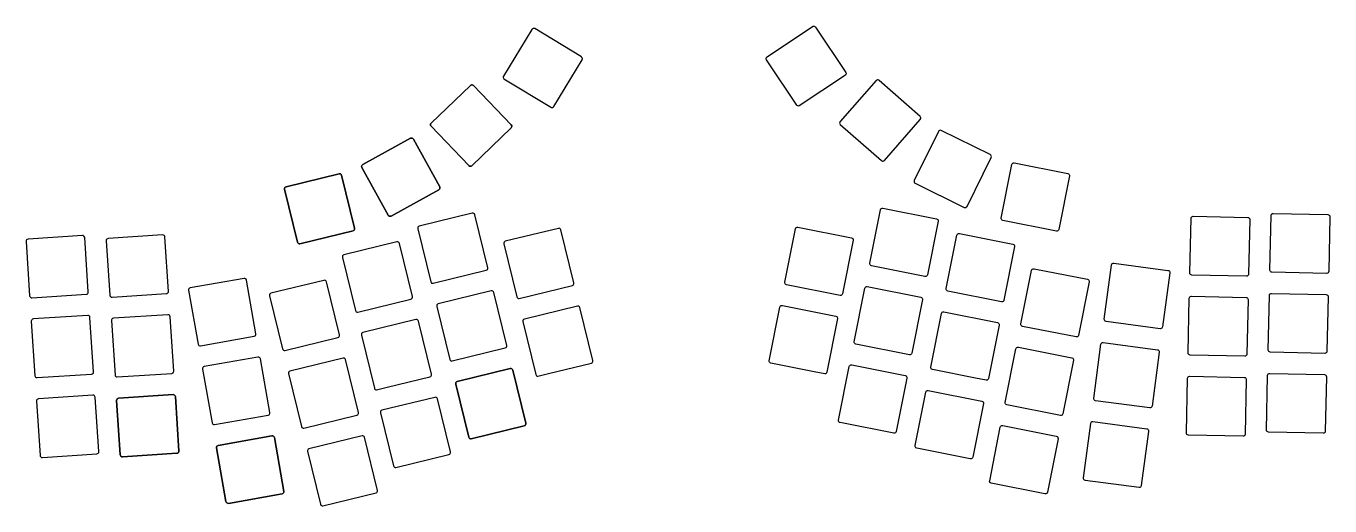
# Model space of a CAD drawing. Header units: millimetres. Extents: x -329 to -18, y 376 to 490.
import ezdxf

# ---------------------------------------------------------------- set-up
doc = ezdxf.new("R2010")
doc.units = ezdxf.units.MM
doc.layers.get('0').update_dxf_attribs({"linetype": 'CONTINUOUS'})

msp = doc.modelspace()

# ---------------------------------------------------------------- linework, layer by layer
for points in [[(-196.3, 482.26, 0.375735), (-196.41, 482.91), (-196.47, 482.95), (-207.58, 489.7, 0.414214), (-208.27, 489.53), (-215.01, 478.41, 0.37335), (-214.9, 477.77), (-203.59, 470.93, 0.329829), (-203.04, 471.15)], [(-196.3, 482.26, 0.375735), (-196.41, 482.91), (-196.47, 482.95), (-207.58, 489.7, 0.414214), (-208.27, 489.53), (-215.01, 478.41, 0.37335), (-214.9, 477.77), (-203.59, 470.93, 0.329829), (-203.04, 471.15)], [(-133.62, 478.63), (-144.61, 471.3, -0.329829), (-145.17, 471.5), (-152.4, 482.31, -0.375735), (-152.31, 482.97), (-152.26, 483.01), (-141.45, 490.23, -0.414214), (-140.76, 490.09), (-133.53, 479.28, -0.37335)], [(-213.19, 466.06), (-222.58, 457.07), (-222.69, 456.98, -0.333546), (-223.28, 457.08), (-232.27, 466.47, -0.414214), (-232.26, 467.18), (-222.87, 476.17), (-222.79, 476.23, -0.359275), (-222.16, 476.15), (-213.17, 466.76, -0.414214)], [(-222.58, 457.07), (-213.19, 466.06, 0.414214), (-213.17, 466.76), (-222.16, 476.15, 0.359275), (-222.79, 476.23), (-222.87, 476.17), (-232.26, 467.18, 0.414214), (-232.27, 466.47), (-223.28, 457.08, 0.333546), (-222.69, 456.98)], [(-125.66, 477.44, 0.359275), (-126.29, 477.33), (-134.86, 467.56, 0.414214), (-134.82, 466.86), (-125.04, 458.28), (-124.93, 458.21, 0.333546), (-124.34, 458.33), (-115.77, 468.1, 0.414214), (-115.81, 468.81), (-125.59, 477.38)], [(-241.8, 445.08), (-241.92, 445.03, -0.339454), (-242.48, 445.27), (-248.73, 456.67, -0.414214), (-248.53, 457.35), (-237.13, 463.6, -0.414214), (-236.45, 463.41), (-230.2, 452.01, -0.414214), (-230.4, 451.33)], [(-241.92, 445.03), (-241.8, 445.08), (-230.4, 451.33, 0.414214), (-230.2, 452.01), (-236.45, 463.41, 0.414214), (-237.13, 463.6), (-248.53, 457.35, 0.414214), (-248.73, 456.67), (-242.48, 445.27, 0.339454)], [(-98.9, 459.03, 0.414214), (-99.13, 459.7), (-110.79, 465.45, 0.414214), (-111.46, 465.22), (-117.2, 453.56, 0.414214), (-116.98, 452.89), (-105.32, 447.14), (-105.19, 447.1, 0.339454), (-104.65, 447.37)], [(-80.26, 454.63), (-82.79, 441.88, -0.414214), (-83.38, 441.49), (-96.13, 444.03), (-96.26, 444.07, -0.339454), (-96.52, 444.61), (-93.99, 457.36, -0.414214), (-93.4, 457.76), (-80.65, 455.22, -0.414214)], [(-250.72, 441.61), (-250.84, 441.56), (-263.47, 438.47, -0.414214), (-264.07, 438.84), (-267.16, 451.47, -0.414214), (-266.79, 452.07), (-254.17, 455.16, -0.414214), (-253.56, 454.79), (-250.47, 442.17, -0.339454)], [(-250.84, 441.56), (-250.72, 441.61, 0.339454), (-250.47, 442.17), (-253.56, 454.79, 0.414214), (-254.17, 455.16), (-266.79, 452.07, 0.414214), (-267.16, 451.47), (-264.07, 438.84, 0.414214), (-263.47, 438.47)], [(-221.84, 445.39, 0.414214), (-222.45, 445.76), (-235.08, 442.67, 0.414214), (-235.44, 442.07), (-232.35, 429.44, 0.414214), (-231.75, 429.07), (-219.12, 432.16, 0.414214), (-218.75, 432.77)], [(-221.84, 445.39, 0.414214), (-222.45, 445.76), (-235.08, 442.67, 0.414214), (-235.44, 442.07), (-232.35, 429.44, 0.414214), (-231.75, 429.07), (-219.12, 432.16, 0.414214), (-218.75, 432.77)], [(-114.66, 430.72), (-127.41, 433.25, -0.414214), (-127.8, 433.84), (-125.27, 446.59, -0.414214), (-124.68, 446.98), (-111.93, 444.45, -0.414214), (-111.54, 443.86), (-114.07, 431.11, -0.414214)], [(-38.11, 430.75), (-51.11, 431.03, -0.414214), (-51.6, 431.54), (-51.31, 444.54, -0.414214), (-50.8, 445.03), (-37.81, 444.74, -0.414214), (-37.32, 444.23), (-37.6, 431.24, -0.414214)], [(-19.04, 431.43), (-32.04, 431.71, -0.414214), (-32.53, 432.22), (-32.24, 445.22, -0.312629), (-31.91, 445.68), (-31.73, 445.71), (-18.74, 445.43, -0.414214), (-18.25, 444.92), (-18.53, 431.92, -0.414214)], [(-198.62, 428.55, 0.414214), (-198.26, 429.15), (-201.35, 441.78, 0.414214), (-201.95, 442.15), (-214.58, 439.06, 0.414214), (-214.95, 438.45), (-211.86, 425.83, 0.414214), (-211.25, 425.46)], [(-198.62, 428.55, 0.414214), (-198.26, 429.15), (-201.35, 441.78, 0.414214), (-201.95, 442.15), (-214.58, 439.06, 0.414214), (-214.95, 438.45), (-211.86, 425.83, 0.414214), (-211.25, 425.46)], [(-131.76, 439.34), (-134.29, 426.59, -0.414214), (-134.88, 426.19), (-147.63, 428.73, -0.414214), (-148.02, 429.32), (-145.49, 442.07, -0.414214), (-144.9, 442.46), (-132.15, 439.92, -0.414214)], [(-96.44, 424.66), (-109.19, 427.2, -0.414214), (-109.58, 427.79), (-107.05, 440.54, -0.414214), (-106.46, 440.93), (-93.71, 438.4, -0.414214), (-93.32, 437.81), (-95.85, 425.06, -0.414214)], [(-314.72, 439.97, 0.312629), (-315.07, 440.41), (-315.25, 440.43), (-328.22, 439.58, 0.414214), (-328.69, 439.05), (-327.84, 426.08, 0.414214), (-327.31, 425.61), (-314.33, 426.46, 0.414214), (-313.87, 427)], [(-314.72, 439.97, 0.312629), (-315.07, 440.41), (-315.25, 440.43), (-328.22, 439.58, 0.414214), (-328.69, 439.05), (-327.84, 426.08, 0.414214), (-327.31, 425.61), (-314.33, 426.46, 0.414214), (-313.87, 427)], [(-295.64, 440.12, 0.414214), (-296.17, 440.58), (-309.14, 439.73, 0.414214), (-309.61, 439.2), (-308.76, 426.23, 0.414214), (-308.23, 425.76), (-295.25, 426.61, 0.414214), (-294.79, 427.15)], [(-295.64, 440.12, 0.414214), (-296.17, 440.58), (-309.14, 439.73, 0.414214), (-309.61, 439.2), (-308.76, 426.23, 0.414214), (-308.23, 425.76), (-295.25, 426.61, 0.414214), (-294.79, 427.15)], [(-239.78, 438.55, 0.414214), (-240.39, 438.92), (-253.01, 435.83, 0.414214), (-253.38, 435.23), (-250.29, 422.6, 0.414214), (-249.69, 422.23), (-237.06, 425.32, 0.414214), (-236.69, 425.93)], [(-239.78, 438.55, 0.414214), (-240.39, 438.92), (-253.01, 435.83, 0.414214), (-253.38, 435.23), (-250.29, 422.6, 0.414214), (-249.69, 422.23), (-237.06, 425.32, 0.414214), (-236.69, 425.93)], [(-78.69, 416.28), (-91.44, 418.81, -0.414214), (-91.83, 419.4), (-89.29, 432.15, -0.414214), (-88.7, 432.54), (-75.95, 430.01, -0.414214), (-75.56, 429.42), (-78.1, 416.67, -0.414214)], [(-58.65, 418.26), (-71.54, 419.97, -0.414214), (-71.97, 420.53), (-70.26, 433.42, -0.414214), (-69.7, 433.85), (-56.81, 432.14, -0.414214), (-56.38, 431.58), (-58.09, 418.69, -0.414214)], [(-276.22, 429.84, 0.414214), (-276.8, 430.24), (-289.6, 427.97, 0.414214), (-290, 427.39), (-287.74, 414.59, 0.414214), (-287.16, 414.19), (-274.36, 416.46, 0.414214), (-273.95, 417.04)], [(-276.22, 429.84, 0.414214), (-276.8, 430.24), (-289.6, 427.97, 0.414214), (-290, 427.39), (-287.74, 414.59, 0.414214), (-287.16, 414.19), (-274.36, 416.46, 0.414214), (-273.95, 417.04)], [(-257.15, 429.4, 0.414214), (-257.76, 429.77), (-270.39, 426.68, 0.414214), (-270.75, 426.07), (-267.66, 413.44, 0.414214), (-267.06, 413.08), (-254.43, 416.17, 0.414214), (-254.06, 416.77)], [(-257.15, 429.4, 0.414214), (-257.76, 429.77), (-270.39, 426.68, 0.414214), (-270.75, 426.07), (-267.66, 413.44, 0.414214), (-267.06, 413.08), (-254.43, 416.17, 0.414214), (-254.06, 416.77)], [(-214.59, 413.66, 0.414214), (-214.23, 414.26), (-217.32, 426.89, 0.414214), (-217.92, 427.26), (-230.55, 424.17, 0.414214), (-230.91, 423.56), (-227.82, 410.93, 0.414214), (-227.22, 410.57)], [(-214.59, 413.66, 0.414214), (-214.23, 414.26), (-217.32, 426.89, 0.414214), (-217.92, 427.26), (-230.55, 424.17, 0.414214), (-230.91, 423.56), (-227.82, 410.93, 0.414214), (-227.22, 410.57)], [(-115.25, 425.18), (-117.79, 412.42, -0.414214), (-118.38, 412.03), (-131.13, 414.57, -0.414214), (-131.52, 415.16), (-128.98, 427.91, -0.414214), (-128.4, 428.3), (-115.64, 425.76, -0.414214)], [(-38.53, 411.7), (-51.52, 411.99, -0.414214), (-52.01, 412.5), (-51.73, 425.49, -0.414214), (-51.22, 425.98), (-38.22, 425.7, -0.414214), (-37.73, 425.19), (-38.02, 412.19, -0.414214)], [(-19.46, 412.38), (-32.45, 412.67, -0.414214), (-32.94, 413.18), (-32.66, 426.17, -0.414214), (-32.15, 426.66), (-19.15, 426.38, -0.414214), (-18.66, 425.87), (-18.95, 412.87, -0.414214)], [(-196.82, 423.28, 0.414214), (-197.42, 423.64), (-210.05, 420.55, 0.414214), (-210.42, 419.95), (-207.33, 407.32, 0.357003), (-206.82, 406.94), (-204.31, 407.55), (-194.1, 410.04, 0.414214), (-193.73, 410.65)], [(-196.82, 423.28, 0.414214), (-197.42, 423.64), (-210.05, 420.55, 0.414214), (-210.42, 419.95), (-207.33, 407.32, 0.357003), (-206.82, 406.94), (-204.31, 407.55), (-194.1, 410.04, 0.414214), (-193.73, 410.65)], [(-151.74, 410.63), (-149.2, 423.38, -0.361389), (-148.71, 423.79), (-148.62, 423.78), (-135.87, 421.24, -0.414214), (-135.47, 420.65), (-138.01, 407.9, -0.357003), (-138.5, 407.5), (-141.04, 407.99), (-151.35, 410.05, -0.414214)], [(-102.6, 406.47), (-112.91, 408.52, -0.414214), (-113.3, 409.1), (-110.76, 421.85, -0.414214), (-110.18, 422.25), (-97.43, 419.71, -0.414214), (-97.03, 419.12), (-99.57, 406.37, -0.357003), (-100.06, 405.97)], [(-313.47, 420.96, 0.414214), (-314, 421.42), (-326.98, 420.57, 0.414214), (-327.44, 420.04), (-326.59, 407.07, 0.414214), (-326.06, 406.6), (-313.09, 407.45, 0.414214), (-312.62, 407.99)], [(-313.47, 420.96, 0.414214), (-314, 421.42), (-326.98, 420.57, 0.414214), (-327.44, 420.04), (-326.59, 407.07, 0.414214), (-326.06, 406.6), (-313.09, 407.45, 0.414214), (-312.62, 407.99)], [(-294.39, 421.11, 0.414214), (-294.92, 421.58), (-307.89, 420.73, 0.414214), (-308.36, 420.19), (-307.51, 407.22, 0.414214), (-306.98, 406.76), (-294.01, 407.61, 0.414214), (-293.54, 408.14)], [(-294.39, 421.11, 0.414214), (-294.92, 421.58), (-307.89, 420.73, 0.414214), (-308.36, 420.19), (-307.51, 407.22, 0.414214), (-306.98, 406.76), (-294.01, 407.61, 0.414214), (-293.54, 408.14)], [(-235.25, 420.05, 0.414214), (-235.86, 420.42), (-248.49, 417.33, 0.414214), (-248.85, 416.72), (-245.76, 404.09, 0.357003), (-245.26, 403.71), (-242.74, 404.32), (-232.53, 406.82, 0.414214), (-232.16, 407.42)], [(-235.25, 420.05, 0.414214), (-235.86, 420.42), (-248.49, 417.33, 0.414214), (-248.85, 416.72), (-245.76, 404.09, 0.357003), (-245.26, 403.71), (-242.74, 404.32), (-232.53, 406.82, 0.414214), (-232.16, 407.42)], [(-95.54, 400.72), (-93.01, 413.47, -0.414214), (-92.42, 413.86), (-79.67, 411.32, -0.414214), (-79.28, 410.74), (-81.81, 397.99, -0.414214), (-82.4, 397.59), (-95.15, 400.13, -0.414214)], [(-61.16, 399.38), (-74.04, 401.09, -0.414214), (-74.47, 401.65), (-72.77, 414.54, -0.414214), (-72.2, 414.97), (-59.32, 413.26, -0.414214), (-58.89, 412.7), (-60.6, 399.81, -0.414214)], [(-272.9, 411.08, 0.414214), (-273.47, 411.48), (-286.28, 409.22, 0.414214), (-286.68, 408.64), (-284.41, 395.84, 0.414214), (-283.83, 395.43), (-271.03, 397.7, 0.414214), (-270.63, 398.28)], [(-272.9, 411.08, 0.414214), (-273.47, 411.48), (-286.28, 409.22, 0.414214), (-286.68, 408.64), (-284.41, 395.84, 0.414214), (-283.83, 395.43), (-271.03, 397.7, 0.414214), (-270.63, 398.28)], [(-252.63, 410.89, 0.414214), (-253.23, 411.26), (-265.86, 408.17, 0.414214), (-266.22, 407.57), (-263.13, 394.94, 0.414214), (-262.53, 394.57), (-249.9, 397.66, 0.414214), (-249.54, 398.27)], [(-252.63, 410.89, 0.414214), (-253.23, 411.26), (-265.86, 408.17, 0.414214), (-266.22, 407.57), (-263.13, 394.94, 0.414214), (-262.53, 394.57), (-249.9, 397.66, 0.414214), (-249.54, 398.27)], [(-212.79, 408.39), (-209.7, 395.76, -0.414214), (-210.06, 395.15), (-222.69, 392.06, -0.414214), (-223.3, 392.43), (-226.39, 405.06, -0.414214), (-226.02, 405.66), (-213.39, 408.75, -0.414214)], [(-209.7, 395.76), (-212.79, 408.39, 0.414214), (-213.39, 408.75), (-226.02, 405.66, 0.414214), (-226.39, 405.06), (-223.3, 392.43, 0.414214), (-222.69, 392.06), (-210.06, 395.15, 0.414214)], [(-135.24, 396.47), (-132.7, 409.22, -0.414214), (-132.11, 409.62), (-119.36, 407.08, -0.414214), (-118.97, 406.49), (-121.5, 393.74, -0.414214), (-122.09, 393.35), (-134.84, 395.88, -0.414214)], [(-38.94, 392.66), (-51.94, 392.94, -0.414214), (-52.43, 393.45), (-52.14, 406.45, -0.414214), (-51.63, 406.94), (-38.64, 406.65, -0.414214), (-38.15, 406.14), (-38.43, 393.15, -0.312629), (-38.77, 392.68)], [(-19.87, 393.34), (-32.87, 393.62, -0.414214), (-33.36, 394.13), (-33.07, 407.13, -0.414214), (-32.56, 407.62), (-19.57, 407.33, -0.414214), (-19.08, 406.82), (-19.36, 393.83, -0.414214)], [(-325.35, 388.06, 0.414214), (-324.81, 387.59), (-311.84, 388.45, 0.414214), (-311.38, 388.98), (-312.23, 401.95, 0.414214), (-312.76, 402.42), (-325.73, 401.56, 0.414214), (-326.2, 401.03)], [(-325.35, 388.06, 0.414214), (-324.81, 387.59), (-311.84, 388.45, 0.414214), (-311.38, 388.98), (-312.23, 401.95, 0.414214), (-312.76, 402.42), (-325.73, 401.56, 0.414214), (-326.2, 401.03)], [(-305.73, 387.75), (-305.91, 387.77, -0.312629), (-306.26, 388.21), (-307.12, 401.18, -0.414214), (-306.65, 401.72), (-293.68, 402.57, -0.414214), (-293.15, 402.1), (-292.29, 389.13, -0.414214), (-292.76, 388.6)], [(-305.91, 387.77), (-305.73, 387.75), (-292.76, 388.6, 0.414214), (-292.29, 389.13), (-293.15, 402.1, 0.414214), (-293.68, 402.57), (-306.65, 401.72, 0.414214), (-307.12, 401.18), (-306.26, 388.21, 0.312629)], [(-230.73, 401.54, 0.414214), (-231.33, 401.91), (-243.96, 398.82, 0.414214), (-244.32, 398.22), (-241.23, 385.59, 0.414214), (-240.63, 385.22), (-228, 388.31, 0.414214), (-227.64, 388.92)], [(-230.73, 401.54, 0.414214), (-231.33, 401.91), (-243.96, 398.82, 0.414214), (-244.32, 398.22), (-241.23, 385.59, 0.414214), (-240.63, 385.22), (-228, 388.31, 0.414214), (-227.64, 388.92)], [(-103.87, 387.3), (-116.62, 389.83, -0.414214), (-117.02, 390.42), (-114.48, 403.17, -0.414214), (-113.89, 403.56), (-101.14, 401.03, -0.414214), (-100.75, 400.44), (-103.29, 387.69, -0.414214)], [(-86.12, 378.91), (-98.87, 381.44, -0.414214), (-99.26, 382.03), (-96.73, 394.78, -0.414214), (-96.14, 395.18), (-83.39, 392.64, -0.414214), (-82.99, 392.05), (-85.53, 379.3, -0.414214)], [(-63.66, 380.49, 0.198912), (-63.29, 380.59), (-63.17, 380.72, 0.1099), (-63.1, 380.92), (-61.39, 393.81, 0.414214), (-61.82, 394.37), (-74.71, 396.08, 0.414214), (-75.27, 395.65), (-76.98, 382.76, 0.414214), (-76.55, 382.2)], [(-280.88, 376.76), (-281, 376.88, -0.1099), (-281.09, 377.08), (-283.36, 389.88, -0.414214), (-282.95, 390.46), (-270.15, 392.73, -0.414214), (-269.57, 392.32), (-267.3, 379.52, -0.414214), (-267.71, 378.94), (-280.51, 376.67, -0.198912)], [(-281, 376.88), (-280.88, 376.76, 0.198912), (-280.51, 376.67), (-267.71, 378.94, 0.414214), (-267.3, 379.52), (-269.57, 392.32, 0.414214), (-270.15, 392.73), (-282.95, 390.46, 0.414214), (-283.36, 389.88), (-281.09, 377.08, 0.1099)], [(-248.1, 392.39, 0.414214), (-248.7, 392.76), (-261.33, 389.67, 0.414214), (-261.7, 389.06), (-258.61, 376.44, 0.414214), (-258, 376.07), (-245.37, 379.16, 0.414214), (-245.01, 379.76)], [(-248.1, 392.39, 0.414214), (-248.7, 392.76), (-261.33, 389.67, 0.414214), (-261.7, 389.06), (-258.61, 376.44, 0.414214), (-258, 376.07), (-245.37, 379.16, 0.414214), (-245.01, 379.76)]]:
    msp.add_lwpolyline(points, format="xyb", close=True)

doc.saveas('drawing.dxf')
